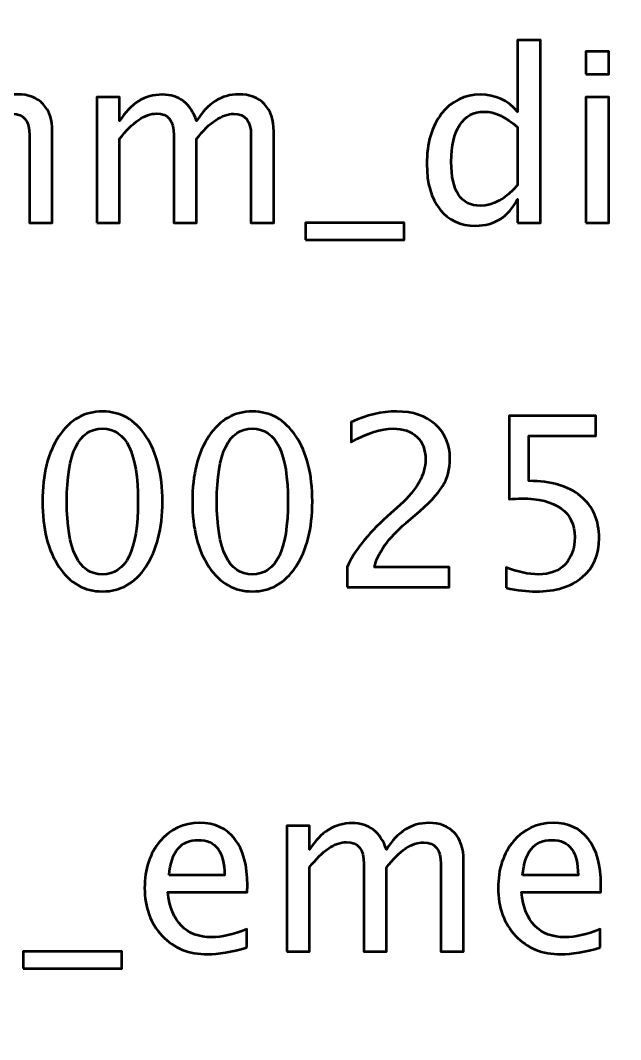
# Model space of a CAD drawing. Header units: centimetres. Extents: x -87 to 69, y -70 to 88.
# Drawn here: x -0.757 to 0.315, y -66.968 to -65.148 of the extents above; entities that cross this region are included whole.
import ezdxf

# ---------------------------------------------------------------- set-up
doc = ezdxf.new("R2010")
doc.units = ezdxf.units.CM
doc.header["$MEASUREMENT"] = 0
doc.layers.add('Layer 1', color=7, linetype='Continuous')

msp = doc.modelspace()

# ---------------------------------------------------------------- linework, layer by layer
at = {"layer": 'Layer 1', "lineweight": 53}
msp.add_open_spline([(-8, -69.75), (-8, -69.75), (-8, -20.25), (-8, -20.25), (-8, -20.25), (-8, -19.97386), (-7.77614, -19.75), (-7.5, -19.75), (-7.5, -19.75), (-7.5, -19.75), (37.5, -19.75), (37.5, -19.75), (37.5, -19.75), (37.77614, -19.75), (38, -19.97386), (38, -20.25), (38, -20.25), (38, -20.25), (38, -69.75), (38, -69.75), (38, -69.75), (38, -70.02614), (37.77614, -70.25), (37.5, -70.25), (37.5, -70.25), (37.5, -70.25), (-7.5, -70.25), (-7.5, -70.25), (-7.5, -70.25), (-7.77614, -70.25), (-8, -70.02614), (-8, -69.75)], degree=3, knots=[0, 0, 0, 0, 0.1111111, 0.1111111, 0.1111111, 0.1111111, 0.2222222, 0.2222222, 0.2222222, 0.2222222, 0.3333333, 0.3333333, 0.3333333, 0.3333333, 0.4444444, 0.4444444, 0.4444444, 0.4444444, 0.5555556, 0.5555556, 0.5555556, 0.5555556, 0.6666667, 0.6666667, 0.6666667, 0.6666667, 0.7777778, 0.7777778, 0.7777778, 0.7777778, 1, 1, 1, 1], dxfattribs=at)
at = {"layer": 'Layer 1', "color": 5, "lineweight": 53}
for points, knots in [([(0.13102, -65.50951), (0.13102, -65.50951), (0.13102, -65.46739), (0.13102, -65.46739), (0.13102, -65.46739), (0.11443, -65.49886), (0.08946, -65.51459), (0.05609, -65.51459), (0.05609, -65.51459), (0.02899, -65.51459), (0.00769, -65.50478), (-0.00784, -65.4851), (-0.00784, -65.4851), (-0.02336, -65.46541), (-0.03112, -65.43853), (-0.03112, -65.40445), (-0.03112, -65.40445), (-0.03112, -65.3672), (-0.0223, -65.33721), (-0.00473, -65.3145), (-0.00473, -65.3145), (0.01291, -65.29185), (0.03605, -65.28049), (0.06476, -65.28049), (0.06476, -65.28049), (0.09136, -65.28049), (0.11352, -65.29065), (0.13102, -65.31104), (0.13102, -65.31104), (0.13102, -65.31104), (0.13102, -65.18312), (0.13102, -65.18312), (0.13102, -65.18312), (0.13102, -65.18312), (0.17165, -65.18312), (0.17165, -65.18312), (0.17165, -65.18312), (0.17165, -65.18312), (0.17165, -65.50951), (0.17165, -65.50951), (0.17165, -65.50951), (0.17165, -65.50951), (0.13102, -65.50951), (0.13102, -65.50951)], [0, 0, 0, 0, 0.0833333, 0.0833333, 0.0833333, 0.0833333, 0.1666667, 0.1666667, 0.1666667, 0.1666667, 0.25, 0.25, 0.25, 0.25, 0.3333333, 0.3333333, 0.3333333, 0.3333333, 0.4166667, 0.4166667, 0.4166667, 0.4166667, 0.5, 0.5, 0.5, 0.5, 0.5833333, 0.5833333, 0.5833333, 0.5833333, 0.6666667, 0.6666667, 0.6666667, 0.6666667, 0.75, 0.75, 0.75, 0.75, 0.8333333, 0.8333333, 0.8333333, 0.8333333, 1, 1, 1, 1]), ([(0.25308, -65.24408), (0.25308, -65.24408), (0.25308, -65.20344), (0.25308, -65.20344), (0.25308, -65.20344), (0.25308, -65.20344), (0.29372, -65.20344), (0.29372, -65.20344), (0.29372, -65.20344), (0.29372, -65.20344), (0.29372, -65.24408), (0.29372, -65.24408), (0.29372, -65.24408), (0.29372, -65.24408), (0.25308, -65.24408), (0.25308, -65.24408)], [0, 0, 0, 0, 0.2, 0.2, 0.2, 0.2, 0.4, 0.4, 0.4, 0.4, 0.6, 0.6, 0.6, 0.6, 1, 1, 1, 1]), ([(-1.01551, -65.50951), (-1.01551, -65.50951), (-1.01551, -65.28515), (-1.01551, -65.28515), (-1.01551, -65.28515), (-1.01551, -65.28515), (-0.97487, -65.28515), (-0.97487, -65.28515), (-0.97487, -65.28515), (-0.97487, -65.28515), (-0.97487, -65.32755), (-0.97487, -65.32755), (-0.97487, -65.32755), (-0.95504, -65.29615), (-0.92964, -65.28049), (-0.89853, -65.28049), (-0.89853, -65.28049), (-0.86854, -65.28049), (-0.84815, -65.29615), (-0.83729, -65.32755), (-0.83729, -65.32755), (-0.81803, -65.29587), (-0.79291, -65.28007), (-0.76208, -65.28007), (-0.76208, -65.28007), (-0.74239, -65.28007), (-0.72708, -65.28585), (-0.71615, -65.29749), (-0.71615, -65.29749), (-0.70521, -65.30913), (-0.69971, -65.32543), (-0.69971, -65.34639), (-0.69971, -65.34639), (-0.69971, -65.34639), (-0.69971, -65.50951), (-0.69971, -65.50951), (-0.69971, -65.50951), (-0.69971, -65.50951), (-0.74035, -65.50951), (-0.74035, -65.50951), (-0.74035, -65.50951), (-0.74035, -65.50951), (-0.74035, -65.35309), (-0.74035, -65.35309), (-0.74035, -65.35309), (-0.74035, -65.32755), (-0.75051, -65.31478), (-0.77083, -65.31478), (-0.77083, -65.31478), (-0.79192, -65.31478), (-0.81408, -65.32967), (-0.83729, -65.35951), (-0.83729, -65.35951), (-0.83729, -65.35951), (-0.83729, -65.50951), (-0.83729, -65.50951), (-0.83729, -65.50951), (-0.83729, -65.50951), (-0.87793, -65.50951), (-0.87793, -65.50951), (-0.87793, -65.50951), (-0.87793, -65.50951), (-0.87793, -65.35295), (-0.87793, -65.35295), (-0.87793, -65.35295), (-0.87793, -65.3272), (-0.88823, -65.31435), (-0.9089, -65.31435), (-0.9089, -65.31435), (-0.92943, -65.31435), (-0.95145, -65.32931), (-0.97487, -65.3593), (-0.97487, -65.3593), (-0.97487, -65.3593), (-0.97487, -65.50951), (-0.97487, -65.50951), (-0.97487, -65.50951), (-0.97487, -65.50951), (-1.01551, -65.50951), (-1.01551, -65.50951)], [0, 0, 0, 0, 0.047619, 0.047619, 0.047619, 0.047619, 0.0952381, 0.0952381, 0.0952381, 0.0952381, 0.1428571, 0.1428571, 0.1428571, 0.1428571, 0.1904762, 0.1904762, 0.1904762, 0.1904762, 0.2380952, 0.2380952, 0.2380952, 0.2380952, 0.2857143, 0.2857143, 0.2857143, 0.2857143, 0.3333333, 0.3333333, 0.3333333, 0.3333333, 0.3809524, 0.3809524, 0.3809524, 0.3809524, 0.4285714, 0.4285714, 0.4285714, 0.4285714, 0.4761905, 0.4761905, 0.4761905, 0.4761905, 0.5238095, 0.5238095, 0.5238095, 0.5238095, 0.5714286, 0.5714286, 0.5714286, 0.5714286, 0.6190476, 0.6190476, 0.6190476, 0.6190476, 0.6666667, 0.6666667, 0.6666667, 0.6666667, 0.7142857, 0.7142857, 0.7142857, 0.7142857, 0.7619048, 0.7619048, 0.7619048, 0.7619048, 0.8095238, 0.8095238, 0.8095238, 0.8095238, 0.8571429, 0.8571429, 0.8571429, 0.8571429, 0.9047619, 0.9047619, 0.9047619, 0.9047619, 1, 1, 1, 1]), ([(-0.62026, -65.50951), (-0.62026, -65.50951), (-0.62026, -65.28515), (-0.62026, -65.28515), (-0.62026, -65.28515), (-0.62026, -65.28515), (-0.57962, -65.28515), (-0.57962, -65.28515), (-0.57962, -65.28515), (-0.57962, -65.28515), (-0.57962, -65.32755), (-0.57962, -65.32755), (-0.57962, -65.32755), (-0.55979, -65.29615), (-0.53439, -65.28049), (-0.50328, -65.28049), (-0.50328, -65.28049), (-0.47329, -65.28049), (-0.4529, -65.29615), (-0.44204, -65.32755), (-0.44204, -65.32755), (-0.42278, -65.29587), (-0.39766, -65.28007), (-0.36683, -65.28007), (-0.36683, -65.28007), (-0.34714, -65.28007), (-0.33183, -65.28585), (-0.3209, -65.29749), (-0.3209, -65.29749), (-0.30996, -65.30913), (-0.30446, -65.32543), (-0.30446, -65.34639), (-0.30446, -65.34639), (-0.30446, -65.34639), (-0.30446, -65.50951), (-0.30446, -65.50951), (-0.30446, -65.50951), (-0.30446, -65.50951), (-0.3451, -65.50951), (-0.3451, -65.50951), (-0.3451, -65.50951), (-0.3451, -65.50951), (-0.3451, -65.35309), (-0.3451, -65.35309), (-0.3451, -65.35309), (-0.3451, -65.32755), (-0.35526, -65.31478), (-0.37558, -65.31478), (-0.37558, -65.31478), (-0.39667, -65.31478), (-0.41883, -65.32967), (-0.44204, -65.35951), (-0.44204, -65.35951), (-0.44204, -65.35951), (-0.44204, -65.50951), (-0.44204, -65.50951), (-0.44204, -65.50951), (-0.44204, -65.50951), (-0.48268, -65.50951), (-0.48268, -65.50951), (-0.48268, -65.50951), (-0.48268, -65.50951), (-0.48268, -65.35295), (-0.48268, -65.35295), (-0.48268, -65.35295), (-0.48268, -65.3272), (-0.49298, -65.31435), (-0.51365, -65.31435), (-0.51365, -65.31435), (-0.53418, -65.31435), (-0.5562, -65.32931), (-0.57962, -65.3593), (-0.57962, -65.3593), (-0.57962, -65.3593), (-0.57962, -65.50951), (-0.57962, -65.50951), (-0.57962, -65.50951), (-0.57962, -65.50951), (-0.62026, -65.50951), (-0.62026, -65.50951)], [0, 0, 0, 0, 0.047619, 0.047619, 0.047619, 0.047619, 0.0952381, 0.0952381, 0.0952381, 0.0952381, 0.1428571, 0.1428571, 0.1428571, 0.1428571, 0.1904762, 0.1904762, 0.1904762, 0.1904762, 0.2380952, 0.2380952, 0.2380952, 0.2380952, 0.2857143, 0.2857143, 0.2857143, 0.2857143, 0.3333333, 0.3333333, 0.3333333, 0.3333333, 0.3809524, 0.3809524, 0.3809524, 0.3809524, 0.4285714, 0.4285714, 0.4285714, 0.4285714, 0.4761905, 0.4761905, 0.4761905, 0.4761905, 0.5238095, 0.5238095, 0.5238095, 0.5238095, 0.5714286, 0.5714286, 0.5714286, 0.5714286, 0.6190476, 0.6190476, 0.6190476, 0.6190476, 0.6666667, 0.6666667, 0.6666667, 0.6666667, 0.7142857, 0.7142857, 0.7142857, 0.7142857, 0.7619048, 0.7619048, 0.7619048, 0.7619048, 0.8095238, 0.8095238, 0.8095238, 0.8095238, 0.8571429, 0.8571429, 0.8571429, 0.8571429, 0.9047619, 0.9047619, 0.9047619, 0.9047619, 1, 1, 1, 1]), ([(0.25308, -65.50951), (0.25308, -65.50951), (0.25308, -65.28515), (0.25308, -65.28515), (0.25308, -65.28515), (0.25308, -65.28515), (0.29372, -65.28515), (0.29372, -65.28515), (0.29372, -65.28515), (0.29372, -65.28515), (0.29372, -65.50951), (0.29372, -65.50951), (0.29372, -65.50951), (0.29372, -65.50951), (0.25308, -65.50951), (0.25308, -65.50951)], [0, 0, 0, 0, 0.2, 0.2, 0.2, 0.2, 0.4, 0.4, 0.4, 0.4, 0.6, 0.6, 0.6, 0.6, 1, 1, 1, 1]), ([(0.13102, -65.33884), (0.10992, -65.32028), (0.08995, -65.31097), (0.07104, -65.31097), (0.07104, -65.31097), (0.05242, -65.31097), (0.03802, -65.31873), (0.02779, -65.33432), (0.02779, -65.33432), (0.01756, -65.34984), (0.01248, -65.37186), (0.01248, -65.40036), (0.01248, -65.40036), (0.01248, -65.45278), (0.02984, -65.47903), (0.06462, -65.47903), (0.06462, -65.47903), (0.0872, -65.47903), (0.10935, -65.46668), (0.13102, -65.44206), (0.13102, -65.44206), (0.13102, -65.44206), (0.13102, -65.33884), (0.13102, -65.33884)], [0, 0, 0, 0, 0.1428571, 0.1428571, 0.1428571, 0.1428571, 0.2857143, 0.2857143, 0.2857143, 0.2857143, 0.4285714, 0.4285714, 0.4285714, 0.4285714, 0.5714286, 0.5714286, 0.5714286, 0.5714286, 0.7142857, 0.7142857, 0.7142857, 0.7142857, 1, 1, 1, 1]), ([(-0.24787, -65.53999), (-0.24787, -65.53999), (-0.24787, -65.50951), (-0.24787, -65.50951), (-0.24787, -65.50951), (-0.24787, -65.50951), (-0.07176, -65.50951), (-0.07176, -65.50951), (-0.07176, -65.50951), (-0.07176, -65.50951), (-0.07176, -65.53999), (-0.07176, -65.53999), (-0.07176, -65.53999), (-0.07176, -65.53999), (-0.24787, -65.53999), (-0.24787, -65.53999)], [0, 0, 0, 0, 0.2, 0.2, 0.2, 0.2, 0.4, 0.4, 0.4, 0.4, 0.6, 0.6, 0.6, 0.6, 1, 1, 1, 1]), ([(-0.61029, -66.16765), (-0.64239, -66.16765), (-0.66828, -66.1529), (-0.6879, -66.12348), (-0.6879, -66.12348), (-0.70758, -66.09406), (-0.71739, -66.05526), (-0.71739, -66.007), (-0.71739, -66.007), (-0.71739, -65.95874), (-0.70758, -65.91993), (-0.6879, -65.89051), (-0.6879, -65.89051), (-0.66828, -65.86109), (-0.64239, -65.84634), (-0.61029, -65.84634), (-0.61029, -65.84634), (-0.57804, -65.84634), (-0.55215, -65.86102), (-0.53254, -65.89037), (-0.53254, -65.89037), (-0.51299, -65.91972), (-0.50319, -65.9586), (-0.50319, -66.007), (-0.50319, -66.007), (-0.50319, -66.05526), (-0.51299, -66.09406), (-0.53254, -66.12348), (-0.53254, -66.12348), (-0.55215, -66.1529), (-0.57804, -66.16765), (-0.61029, -66.16765)], [0, 0, 0, 0, 0.1111111, 0.1111111, 0.1111111, 0.1111111, 0.2222222, 0.2222222, 0.2222222, 0.2222222, 0.3333333, 0.3333333, 0.3333333, 0.3333333, 0.4444444, 0.4444444, 0.4444444, 0.4444444, 0.5555556, 0.5555556, 0.5555556, 0.5555556, 0.6666667, 0.6666667, 0.6666667, 0.6666667, 0.7777778, 0.7777778, 0.7777778, 0.7777778, 1, 1, 1, 1]), ([(-0.3426, -66.16765), (-0.3747, -66.16765), (-0.40059, -66.1529), (-0.42021, -66.12348), (-0.42021, -66.12348), (-0.43989, -66.09406), (-0.4497, -66.05526), (-0.4497, -66.007), (-0.4497, -66.007), (-0.4497, -65.95874), (-0.43989, -65.91993), (-0.42021, -65.89051), (-0.42021, -65.89051), (-0.40059, -65.86109), (-0.3747, -65.84634), (-0.3426, -65.84634), (-0.3426, -65.84634), (-0.31035, -65.84634), (-0.28446, -65.86102), (-0.26485, -65.89037), (-0.26485, -65.89037), (-0.2453, -65.91972), (-0.2355, -65.9586), (-0.2355, -66.007), (-0.2355, -66.007), (-0.2355, -66.05526), (-0.2453, -66.09406), (-0.26485, -66.12348), (-0.26485, -66.12348), (-0.28446, -66.1529), (-0.31035, -66.16765), (-0.3426, -66.16765)], [0, 0, 0, 0, 0.1111111, 0.1111111, 0.1111111, 0.1111111, 0.2222222, 0.2222222, 0.2222222, 0.2222222, 0.3333333, 0.3333333, 0.3333333, 0.3333333, 0.4444444, 0.4444444, 0.4444444, 0.4444444, 0.5555556, 0.5555556, 0.5555556, 0.5555556, 0.6666667, 0.6666667, 0.6666667, 0.6666667, 0.7777778, 0.7777778, 0.7777778, 0.7777778, 1, 1, 1, 1]), ([(-0.17354, -66.16003), (-0.17354, -66.16003), (-0.17354, -66.12447), (-0.17354, -66.12447), (-0.17354, -66.12447), (-0.16169, -66.09674), (-0.13777, -66.06647), (-0.10172, -66.03381), (-0.10172, -66.03381), (-0.10172, -66.03381), (-0.07844, -66.01292), (-0.07844, -66.01292), (-0.07844, -66.01292), (-0.04845, -65.98569), (-0.03342, -65.95874), (-0.03342, -65.93193), (-0.03342, -65.93193), (-0.03342, -65.91478), (-0.03857, -65.90138), (-0.0488, -65.89157), (-0.0488, -65.89157), (-0.05903, -65.88176), (-0.07321, -65.87682), (-0.09121, -65.87682), (-0.09121, -65.87682), (-0.11223, -65.87682), (-0.13714, -65.88487), (-0.16592, -65.90095), (-0.16592, -65.90095), (-0.16592, -65.90095), (-0.16592, -65.86539), (-0.16592, -65.86539), (-0.16592, -65.86539), (-0.13876, -65.85269), (-0.11174, -65.84634), (-0.08479, -65.84634), (-0.08479, -65.84634), (-0.05614, -65.84634), (-0.03314, -65.85403), (-0.01578, -65.86948), (-0.01578, -65.86948), (0.0015, -65.88494), (0.01018, -65.9054), (0.01018, -65.93094), (0.01018, -65.93094), (0.01018, -65.94928), (0.00581, -65.96558), (-0.00294, -65.97976), (-0.00294, -65.97976), (-0.01176, -65.99401), (-0.02806, -66.01123), (-0.05198, -66.03155), (-0.05198, -66.03155), (-0.05198, -66.03155), (-0.06771, -66.04495), (-0.06771, -66.04495), (-0.06771, -66.04495), (-0.10045, -66.07268), (-0.11936, -66.09921), (-0.12444, -66.12447), (-0.12444, -66.12447), (-0.12444, -66.12447), (0.00891, -66.12447), (0.00891, -66.12447), (0.00891, -66.12447), (0.00891, -66.12447), (0.00891, -66.16003), (0.00891, -66.16003), (0.00891, -66.16003), (0.00891, -66.16003), (-0.17354, -66.16003), (-0.17354, -66.16003)], [0, 0, 0, 0, 0.0526316, 0.0526316, 0.0526316, 0.0526316, 0.1052632, 0.1052632, 0.1052632, 0.1052632, 0.1578947, 0.1578947, 0.1578947, 0.1578947, 0.2105263, 0.2105263, 0.2105263, 0.2105263, 0.2631579, 0.2631579, 0.2631579, 0.2631579, 0.3157895, 0.3157895, 0.3157895, 0.3157895, 0.3684211, 0.3684211, 0.3684211, 0.3684211, 0.4210526, 0.4210526, 0.4210526, 0.4210526, 0.4736842, 0.4736842, 0.4736842, 0.4736842, 0.5263158, 0.5263158, 0.5263158, 0.5263158, 0.5789474, 0.5789474, 0.5789474, 0.5789474, 0.6315789, 0.6315789, 0.6315789, 0.6315789, 0.6842105, 0.6842105, 0.6842105, 0.6842105, 0.7368421, 0.7368421, 0.7368421, 0.7368421, 0.7894737, 0.7894737, 0.7894737, 0.7894737, 0.8421053, 0.8421053, 0.8421053, 0.8421053, 0.8947368, 0.8947368, 0.8947368, 0.8947368, 1, 1, 1, 1]), ([(0.11066, -66.1613), (0.11066, -66.1613), (0.11066, -66.12489), (0.11066, -66.12489), (0.11066, -66.12489), (0.13091, -66.13308), (0.1501, -66.13717), (0.16844, -66.13717), (0.16844, -66.13717), (0.18848, -66.13717), (0.20428, -66.13124), (0.21578, -66.11939), (0.21578, -66.11939), (0.22728, -66.10754), (0.233, -66.09124), (0.233, -66.0705), (0.233, -66.0705), (0.233, -66.0482), (0.22488, -66.03113), (0.20866, -66.01934), (0.20866, -66.01934), (0.19243, -66.00756), (0.16893, -66.0017), (0.13824, -66.0017), (0.13824, -66.0017), (0.13112, -66.0017), (0.12357, -66.0022), (0.11574, -66.00319), (0.11574, -66.00319), (0.11574, -66.00319), (0.11574, -65.85396), (0.11574, -65.85396), (0.11574, -65.85396), (0.11574, -65.85396), (0.27068, -65.85396), (0.27068, -65.85396), (0.27068, -65.85396), (0.27068, -65.85396), (0.27068, -65.88952), (0.27068, -65.88952), (0.27068, -65.88952), (0.27068, -65.88952), (0.1513, -65.88952), (0.1513, -65.88952), (0.1513, -65.88952), (0.1513, -65.88952), (0.1513, -65.97038), (0.1513, -65.97038), (0.1513, -65.97038), (0.19067, -65.97038), (0.22136, -65.97941), (0.24344, -65.99747), (0.24344, -65.99747), (0.26552, -66.01546), (0.2766, -66.04044), (0.2766, -66.0724), (0.2766, -66.0724), (0.2766, -66.10217), (0.26658, -66.12546), (0.24655, -66.14232), (0.24655, -66.14232), (0.22651, -66.15918), (0.19885, -66.16765), (0.16357, -66.16765), (0.16357, -66.16765), (0.14784, -66.16765), (0.1302, -66.16553), (0.11066, -66.1613)], [0, 0, 0, 0, 0.0555556, 0.0555556, 0.0555556, 0.0555556, 0.1111111, 0.1111111, 0.1111111, 0.1111111, 0.1666667, 0.1666667, 0.1666667, 0.1666667, 0.2222222, 0.2222222, 0.2222222, 0.2222222, 0.2777778, 0.2777778, 0.2777778, 0.2777778, 0.3333333, 0.3333333, 0.3333333, 0.3333333, 0.3888889, 0.3888889, 0.3888889, 0.3888889, 0.4444444, 0.4444444, 0.4444444, 0.4444444, 0.5, 0.5, 0.5, 0.5, 0.5555556, 0.5555556, 0.5555556, 0.5555556, 0.6111111, 0.6111111, 0.6111111, 0.6111111, 0.6666667, 0.6666667, 0.6666667, 0.6666667, 0.7222222, 0.7222222, 0.7222222, 0.7222222, 0.7777778, 0.7777778, 0.7777778, 0.7777778, 0.8333333, 0.8333333, 0.8333333, 0.8333333, 0.8888889, 0.8888889, 0.8888889, 0.8888889, 1, 1, 1, 1]), ([(-0.61036, -66.13717), (-0.56795, -66.13717), (-0.54679, -66.09378), (-0.54679, -66.007), (-0.54679, -66.007), (-0.54679, -65.92021), (-0.56795, -65.87682), (-0.61036, -65.87682), (-0.61036, -65.87682), (-0.65262, -65.87682), (-0.67379, -65.92021), (-0.67379, -66.007), (-0.67379, -66.007), (-0.67379, -66.09378), (-0.65262, -66.13717), (-0.61036, -66.13717)], [0, 0, 0, 0, 0.2, 0.2, 0.2, 0.2, 0.4, 0.4, 0.4, 0.4, 0.6, 0.6, 0.6, 0.6, 1, 1, 1, 1]), ([(-0.34267, -66.13717), (-0.30026, -66.13717), (-0.2791, -66.09378), (-0.2791, -66.007), (-0.2791, -66.007), (-0.2791, -65.92021), (-0.30026, -65.87682), (-0.34267, -65.87682), (-0.34267, -65.87682), (-0.38493, -65.87682), (-0.4061, -65.92021), (-0.4061, -66.007), (-0.4061, -66.007), (-0.4061, -66.09378), (-0.38493, -66.13717), (-0.34267, -66.13717)], [0, 0, 0, 0, 0.2, 0.2, 0.2, 0.2, 0.4, 0.4, 0.4, 0.4, 0.6, 0.6, 0.6, 0.6, 1, 1, 1, 1]), ([(-0.35243, -66.80335), (-0.37974, -66.81154), (-0.40309, -66.81563), (-0.42257, -66.81563), (-0.42257, -66.81563), (-0.4558, -66.81563), (-0.48282, -66.80462), (-0.50363, -66.78268), (-0.50363, -66.78268), (-0.52445, -66.76074), (-0.53489, -66.7323), (-0.53489, -66.69731), (-0.53489, -66.69731), (-0.53489, -66.66337), (-0.52572, -66.6355), (-0.5073, -66.6137), (-0.5073, -66.6137), (-0.48889, -66.59197), (-0.46532, -66.58111), (-0.43661, -66.58111), (-0.43661, -66.58111), (-0.40944, -66.58111), (-0.38842, -66.59077), (-0.3736, -66.6101), (-0.3736, -66.6101), (-0.35878, -66.62944), (-0.35138, -66.65681), (-0.35138, -66.6923), (-0.35138, -66.6923), (-0.35138, -66.6923), (-0.35159, -66.70472), (-0.35159, -66.70472), (-0.35159, -66.70472), (-0.35159, -66.70472), (-0.4934, -66.70472), (-0.4934, -66.70472), (-0.4934, -66.70472), (-0.48748, -66.75834), (-0.4613, -66.78515), (-0.41495, -66.78515), (-0.41495, -66.78515), (-0.39794, -66.78515), (-0.37713, -66.78035), (-0.35243, -66.77076), (-0.35243, -66.77076), (-0.35243, -66.77076), (-0.35243, -66.80335), (-0.35243, -66.80335)], [0, 0, 0, 0, 0.0769231, 0.0769231, 0.0769231, 0.0769231, 0.1538462, 0.1538462, 0.1538462, 0.1538462, 0.2307692, 0.2307692, 0.2307692, 0.2307692, 0.3076923, 0.3076923, 0.3076923, 0.3076923, 0.3846154, 0.3846154, 0.3846154, 0.3846154, 0.4615385, 0.4615385, 0.4615385, 0.4615385, 0.5384615, 0.5384615, 0.5384615, 0.5384615, 0.6153846, 0.6153846, 0.6153846, 0.6153846, 0.6923077, 0.6923077, 0.6923077, 0.6923077, 0.7692308, 0.7692308, 0.7692308, 0.7692308, 0.8461538, 0.8461538, 0.8461538, 0.8461538, 1, 1, 1, 1]), ([(-0.28124, -66.81055), (-0.28124, -66.81055), (-0.28124, -66.58619), (-0.28124, -66.58619), (-0.28124, -66.58619), (-0.28124, -66.58619), (-0.2406, -66.58619), (-0.2406, -66.58619), (-0.2406, -66.58619), (-0.2406, -66.58619), (-0.2406, -66.62859), (-0.2406, -66.62859), (-0.2406, -66.62859), (-0.22077, -66.59719), (-0.19537, -66.58153), (-0.16426, -66.58153), (-0.16426, -66.58153), (-0.13427, -66.58153), (-0.11388, -66.59719), (-0.10302, -66.62859), (-0.10302, -66.62859), (-0.08376, -66.59691), (-0.05864, -66.58111), (-0.02781, -66.58111), (-0.02781, -66.58111), (-0.00812, -66.58111), (0.00719, -66.58689), (0.01812, -66.59853), (0.01812, -66.59853), (0.02906, -66.61017), (0.03456, -66.62647), (0.03456, -66.64743), (0.03456, -66.64743), (0.03456, -66.64743), (0.03456, -66.81055), (0.03456, -66.81055), (0.03456, -66.81055), (0.03456, -66.81055), (-0.00608, -66.81055), (-0.00608, -66.81055), (-0.00608, -66.81055), (-0.00608, -66.81055), (-0.00608, -66.65413), (-0.00608, -66.65413), (-0.00608, -66.65413), (-0.00608, -66.62859), (-0.01624, -66.61582), (-0.03656, -66.61582), (-0.03656, -66.61582), (-0.05765, -66.61582), (-0.07981, -66.63071), (-0.10302, -66.66055), (-0.10302, -66.66055), (-0.10302, -66.66055), (-0.10302, -66.81055), (-0.10302, -66.81055), (-0.10302, -66.81055), (-0.10302, -66.81055), (-0.14366, -66.81055), (-0.14366, -66.81055), (-0.14366, -66.81055), (-0.14366, -66.81055), (-0.14366, -66.65399), (-0.14366, -66.65399), (-0.14366, -66.65399), (-0.14366, -66.62824), (-0.15396, -66.61539), (-0.17463, -66.61539), (-0.17463, -66.61539), (-0.19516, -66.61539), (-0.21718, -66.63035), (-0.2406, -66.66034), (-0.2406, -66.66034), (-0.2406, -66.66034), (-0.2406, -66.81055), (-0.2406, -66.81055), (-0.2406, -66.81055), (-0.2406, -66.81055), (-0.28124, -66.81055), (-0.28124, -66.81055)], [0, 0, 0, 0, 0.047619, 0.047619, 0.047619, 0.047619, 0.0952381, 0.0952381, 0.0952381, 0.0952381, 0.1428571, 0.1428571, 0.1428571, 0.1428571, 0.1904762, 0.1904762, 0.1904762, 0.1904762, 0.2380952, 0.2380952, 0.2380952, 0.2380952, 0.2857143, 0.2857143, 0.2857143, 0.2857143, 0.3333333, 0.3333333, 0.3333333, 0.3333333, 0.3809524, 0.3809524, 0.3809524, 0.3809524, 0.4285714, 0.4285714, 0.4285714, 0.4285714, 0.4761905, 0.4761905, 0.4761905, 0.4761905, 0.5238095, 0.5238095, 0.5238095, 0.5238095, 0.5714286, 0.5714286, 0.5714286, 0.5714286, 0.6190476, 0.6190476, 0.6190476, 0.6190476, 0.6666667, 0.6666667, 0.6666667, 0.6666667, 0.7142857, 0.7142857, 0.7142857, 0.7142857, 0.7619048, 0.7619048, 0.7619048, 0.7619048, 0.8095238, 0.8095238, 0.8095238, 0.8095238, 0.8571429, 0.8571429, 0.8571429, 0.8571429, 0.9047619, 0.9047619, 0.9047619, 0.9047619, 1, 1, 1, 1]), ([(0.27869, -66.80335), (0.25138, -66.81154), (0.22803, -66.81563), (0.20855, -66.81563), (0.20855, -66.81563), (0.17532, -66.81563), (0.1483, -66.80462), (0.12749, -66.78268), (0.12749, -66.78268), (0.10667, -66.76074), (0.09623, -66.7323), (0.09623, -66.69731), (0.09623, -66.69731), (0.09623, -66.66337), (0.1054, -66.6355), (0.12382, -66.6137), (0.12382, -66.6137), (0.14223, -66.59197), (0.1658, -66.58111), (0.19451, -66.58111), (0.19451, -66.58111), (0.22168, -66.58111), (0.2427, -66.59077), (0.25752, -66.6101), (0.25752, -66.6101), (0.27234, -66.62944), (0.27974, -66.65681), (0.27974, -66.6923), (0.27974, -66.6923), (0.27974, -66.6923), (0.27953, -66.70472), (0.27953, -66.70472), (0.27953, -66.70472), (0.27953, -66.70472), (0.13772, -66.70472), (0.13772, -66.70472), (0.13772, -66.70472), (0.14364, -66.75834), (0.16982, -66.78515), (0.21617, -66.78515), (0.21617, -66.78515), (0.23318, -66.78515), (0.25399, -66.78035), (0.27869, -66.77076), (0.27869, -66.77076), (0.27869, -66.77076), (0.27869, -66.80335), (0.27869, -66.80335)], [0, 0, 0, 0, 0.0769231, 0.0769231, 0.0769231, 0.0769231, 0.1538462, 0.1538462, 0.1538462, 0.1538462, 0.2307692, 0.2307692, 0.2307692, 0.2307692, 0.3076923, 0.3076923, 0.3076923, 0.3076923, 0.3846154, 0.3846154, 0.3846154, 0.3846154, 0.4615385, 0.4615385, 0.4615385, 0.4615385, 0.5384615, 0.5384615, 0.5384615, 0.5384615, 0.6153846, 0.6153846, 0.6153846, 0.6153846, 0.6923077, 0.6923077, 0.6923077, 0.6923077, 0.7692308, 0.7692308, 0.7692308, 0.7692308, 0.8461538, 0.8461538, 0.8461538, 0.8461538, 1, 1, 1, 1]), ([(-0.49129, -66.67424), (-0.49129, -66.67424), (-0.39223, -66.67424), (-0.39223, -66.67424), (-0.39223, -66.67424), (-0.39223, -66.63247), (-0.40782, -66.61158), (-0.43894, -66.61158), (-0.43894, -66.61158), (-0.47026, -66.61158), (-0.48769, -66.63247), (-0.49129, -66.67424)], [0, 0, 0, 0, 0.25, 0.25, 0.25, 0.25, 0.5, 0.5, 0.5, 0.5, 1, 1, 1, 1]), ([(0.13983, -66.67424), (0.13983, -66.67424), (0.23889, -66.67424), (0.23889, -66.67424), (0.23889, -66.67424), (0.23889, -66.63247), (0.2233, -66.61158), (0.19218, -66.61158), (0.19218, -66.61158), (0.16086, -66.61158), (0.14343, -66.63247), (0.13983, -66.67424)], [0, 0, 0, 0, 0.25, 0.25, 0.25, 0.25, 0.5, 0.5, 0.5, 0.5, 1, 1, 1, 1]), ([(-0.75164, -66.84103), (-0.75164, -66.84103), (-0.75164, -66.81055), (-0.75164, -66.81055), (-0.75164, -66.81055), (-0.75164, -66.81055), (-0.57553, -66.81055), (-0.57553, -66.81055), (-0.57553, -66.81055), (-0.57553, -66.81055), (-0.57553, -66.84103), (-0.57553, -66.84103), (-0.57553, -66.84103), (-0.57553, -66.84103), (-0.75164, -66.84103), (-0.75164, -66.84103)], [0, 0, 0, 0, 0.2, 0.2, 0.2, 0.2, 0.4, 0.4, 0.4, 0.4, 0.6, 0.6, 0.6, 0.6, 1, 1, 1, 1])]:
    msp.add_open_spline(points, degree=3, knots=knots, dxfattribs=at)

doc.saveas('drawing.dxf')
